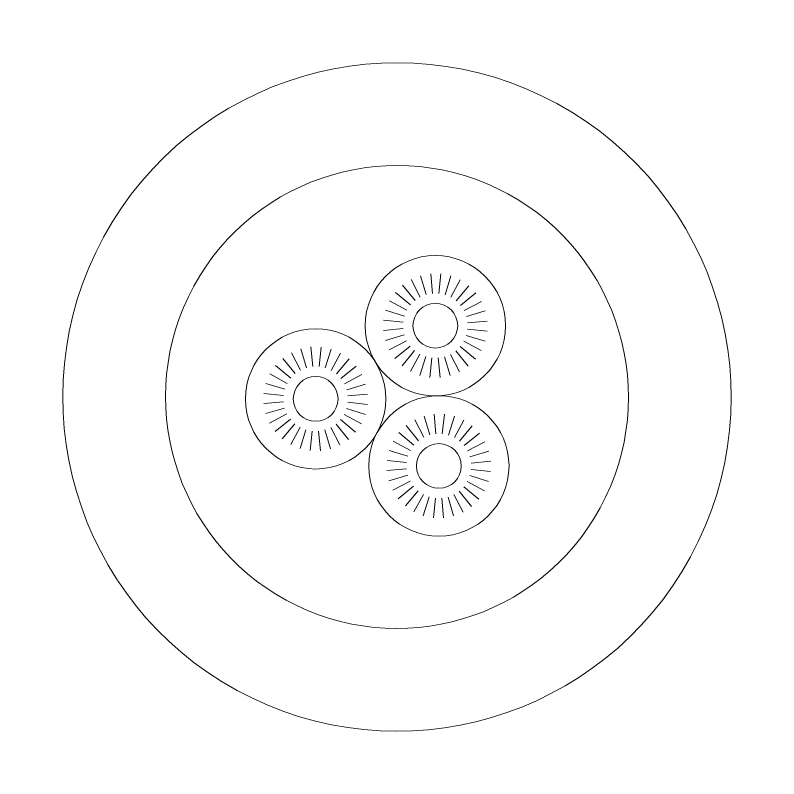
# Model space of a CAD drawing. Header units: inches. Extents: x 64086 to 138972, y -13497 to 16809.
# Drawn here: x 138967.312 to 138971.878, y -11782.513 to -11777.947 of the extents above; entities that cross this region are included whole.
import ezdxf

# ---------------------------------------------------------------- set-up
doc = ezdxf.new("R2010")
doc.units = ezdxf.units.IN
doc.header["$LTSCALE"] = 0.5
doc.header["$MEASUREMENT"] = 0
doc.layers.add('Light fixture', color=5, linetype='Continuous', lineweight=13)

# ---------------------------------------------------------------- blocks, each defined once
blk = doc.blocks.new('A$C19e917d8')
at = {"layer": 'Light fixture', "color": 6}
for p, q in [((2.697, 7.878), (2.563, 9.366)), ((1.776, 7.607), (1.082, 8.93)), ((3.652, 7.777), (4.097, 9.203)), ((4.496, 7.317), (5.453, 8.465)), ((1.029, 7.003), (-0.118, 7.96)), ((5.099, 6.57), (6.422, 7.264)), ((0.569, 6.16), (-0.857, 6.605)), ((5.371, 5.649), (6.858, 5.783)), ((0.468, 5.205), (-1.02, 5.07)), ((5.269, 4.694), (6.695, 4.249)), ((0.739, 4.284), (-0.584, 3.59)), ((-6.396, 2.323), (-6.53, 3.811)), ((-5.441, 2.222), (-4.996, 3.648)), ((1.343, 3.537), (0.386, 2.389)), ((4.81, 3.85), (5.957, 2.894)), ((-7.317, 2.052), (-8.011, 3.375)), ((-4.597, 1.762), (-3.64, 2.909)), ((2.186, 3.077), (1.741, 1.651)), ((3.141, 2.975), (3.276, 1.488)), ((4.062, 3.247), (4.756, 1.924)), ((-8.064, 1.448), (-9.211, 2.405)), ((-3.994, 1.015), (-2.671, 1.709)), ((-8.524, 0.605), (-9.95, 1.05)), ((-3.722, 0.094), (-2.235, 0.228)), ((-8.625, -0.35), (-10.113, -0.485)), ((-3.824, -0.861), (-2.398, -1.306)), ((-8.354, -1.271), (-9.677, -1.965)), ((-4.283, -1.705), (-3.136, -2.662)), ((2.04, -3.045), (1.347, -1.722)), ((2.962, -2.774), (2.827, -1.286)), ((3.917, -2.876), (4.362, -1.45)), ((-7.75, -2.019), (-8.707, -3.166)), ((-5.031, -2.308), (-4.337, -3.631)), ((4.76, -3.335), (5.717, -2.188)), ((-6.907, -2.478), (-7.352, -3.904)), ((-5.952, -2.58), (-5.817, -4.067)), ((1.293, -3.649), (0.146, -2.692)), ((5.364, -4.082), (6.687, -3.388)), ((0.834, -4.492), (-0.592, -4.047)), ((5.635, -5.003), (7.123, -4.869)), ((0.732, -5.447), (-0.756, -5.582)), ((1.004, -6.368), (-0.319, -7.062)), ((5.533, -5.958), (6.959, -6.403)), ((5.074, -6.802), (6.221, -7.759)), ((1.607, -7.116), (0.65, -8.263)), ((4.327, -7.405), (5.02, -8.728)), ((2.45, -7.575), (2.005, -9.001)), ((3.405, -7.677), (3.54, -9.165))]:
    blk.add_line(p, q, dxfattribs=at)
at = {"layer": 'Light fixture', "color": 2}
for p, q in [((3.18, 7.875), (3.338, 9.36)), ((2.223, 7.788), (1.801, 9.221)), ((4.097, 7.589), (4.811, 8.9)), ((1.373, 7.342), (0.434, 8.504)), ((4.834, 6.973), (5.996, 7.912)), ((0.758, 6.604), (-0.554, 7.319)), ((5.28, 6.123), (6.713, 6.545)), ((0.472, 5.688), (-1.014, 5.846)), ((0.558, 4.731), (-0.875, 4.309)), ((5.367, 5.166), (6.852, 5.008)), ((5.081, 4.249), (6.393, 3.535)), ((-6.87, 2.233), (-7.292, 3.666)), ((-5.913, 2.319), (-5.755, 3.805)), ((1.004, 3.88), (-0.158, 2.942)), ((4.466, 3.512), (5.404, 2.35)), ((-7.72, 1.787), (-8.659, 2.949)), ((-4.996, 2.033), (-4.282, 3.345)), ((1.742, 3.265), (1.027, 1.953)), ((2.659, 2.979), (2.5, 1.494)), ((3.615, 3.066), (4.037, 1.633)), ((-4.259, 1.418), (-3.096, 2.357)), ((-8.335, 1.049), (-9.647, 1.764)), ((-3.813, 0.568), (-2.38, 0.99)), ((-8.621, 0.132), (-10.107, 0.291)), ((-3.726, -0.389), (-2.241, -0.547)), ((-8.535, -0.824), (-9.968, -1.246)), ((-8.089, -1.675), (-9.251, -2.613)), ((-4.012, -1.306), (-2.7, -2.02)), ((2.488, -2.864), (2.065, -1.431)), ((3.444, -2.778), (3.602, -1.292)), ((-7.351, -2.29), (-8.066, -3.602)), ((-4.627, -2.043), (-3.689, -3.205)), ((1.637, -3.31), (0.699, -2.148)), ((4.361, -3.064), (5.076, -1.752)), ((-6.434, -2.576), (-6.593, -4.061)), ((-5.478, -2.489), (-5.056, -3.922)), ((5.099, -3.679), (6.261, -2.74)), ((1.022, -4.048), (-0.29, -3.333)), ((5.545, -4.529), (6.978, -4.107)), ((0.736, -4.965), (-0.75, -4.807)), ((5.631, -5.486), (7.117, -5.644)), ((0.822, -5.921), (-0.61, -6.344)), ((1.269, -6.772), (0.106, -7.71)), ((5.345, -6.403), (6.657, -7.117)), ((2.006, -7.387), (1.291, -8.699)), ((4.73, -7.14), (5.669, -8.303)), ((2.923, -7.673), (2.765, -9.158)), ((3.879, -7.586), (4.302, -9.019))]:
    blk.add_line(p, q, dxfattribs=at)
at = {"layer": 'Light fixture', "color": 3}
for centre, radius in [((2.919, 5.427), 5.328), ((2.919, 5.427), 1.699), ((-6.174, -0.128), 5.328), ((-6.174, -0.128), 1.699), ((3.184, -5.225), 5.328), ((3.184, -5.225), 1.699)]:
    blk.add_circle(centre, radius, dxfattribs=at)
at = {"layer": 'Light fixture', "color": 200, "linetype": 'ByBlock', "ltscale": 5, "extrusion": (0, 0, -1)}
blk.add_ellipse((0.005, 0.012), major_axis=(-24.345, -7.175), ratio=1, start_param=5.497787, end_param=11.780972, dxfattribs=at)
at = {"layer": 'Light fixture', "color": 3, "linetype": 'ByBlock', "ltscale": 5, "extrusion": (0, 0, -1)}
blk.add_ellipse((0.005, 0.013), major_axis=(-16.86, -4.969), ratio=1, start_param=5.497787, end_param=11.780972, dxfattribs=at)

msp = doc.modelspace()

# ---------------------------------------------------------------- block references
at = {"layer": 'Light fixture', "xscale": 0.07874351456264811, "yscale": 0.07874351456264811, "zscale": 0.07874351456264811}
msp.add_blockref('A$C19e917d8', (138969.5945, -11780.2307), dxfattribs=at)

doc.saveas('drawing.dxf')
